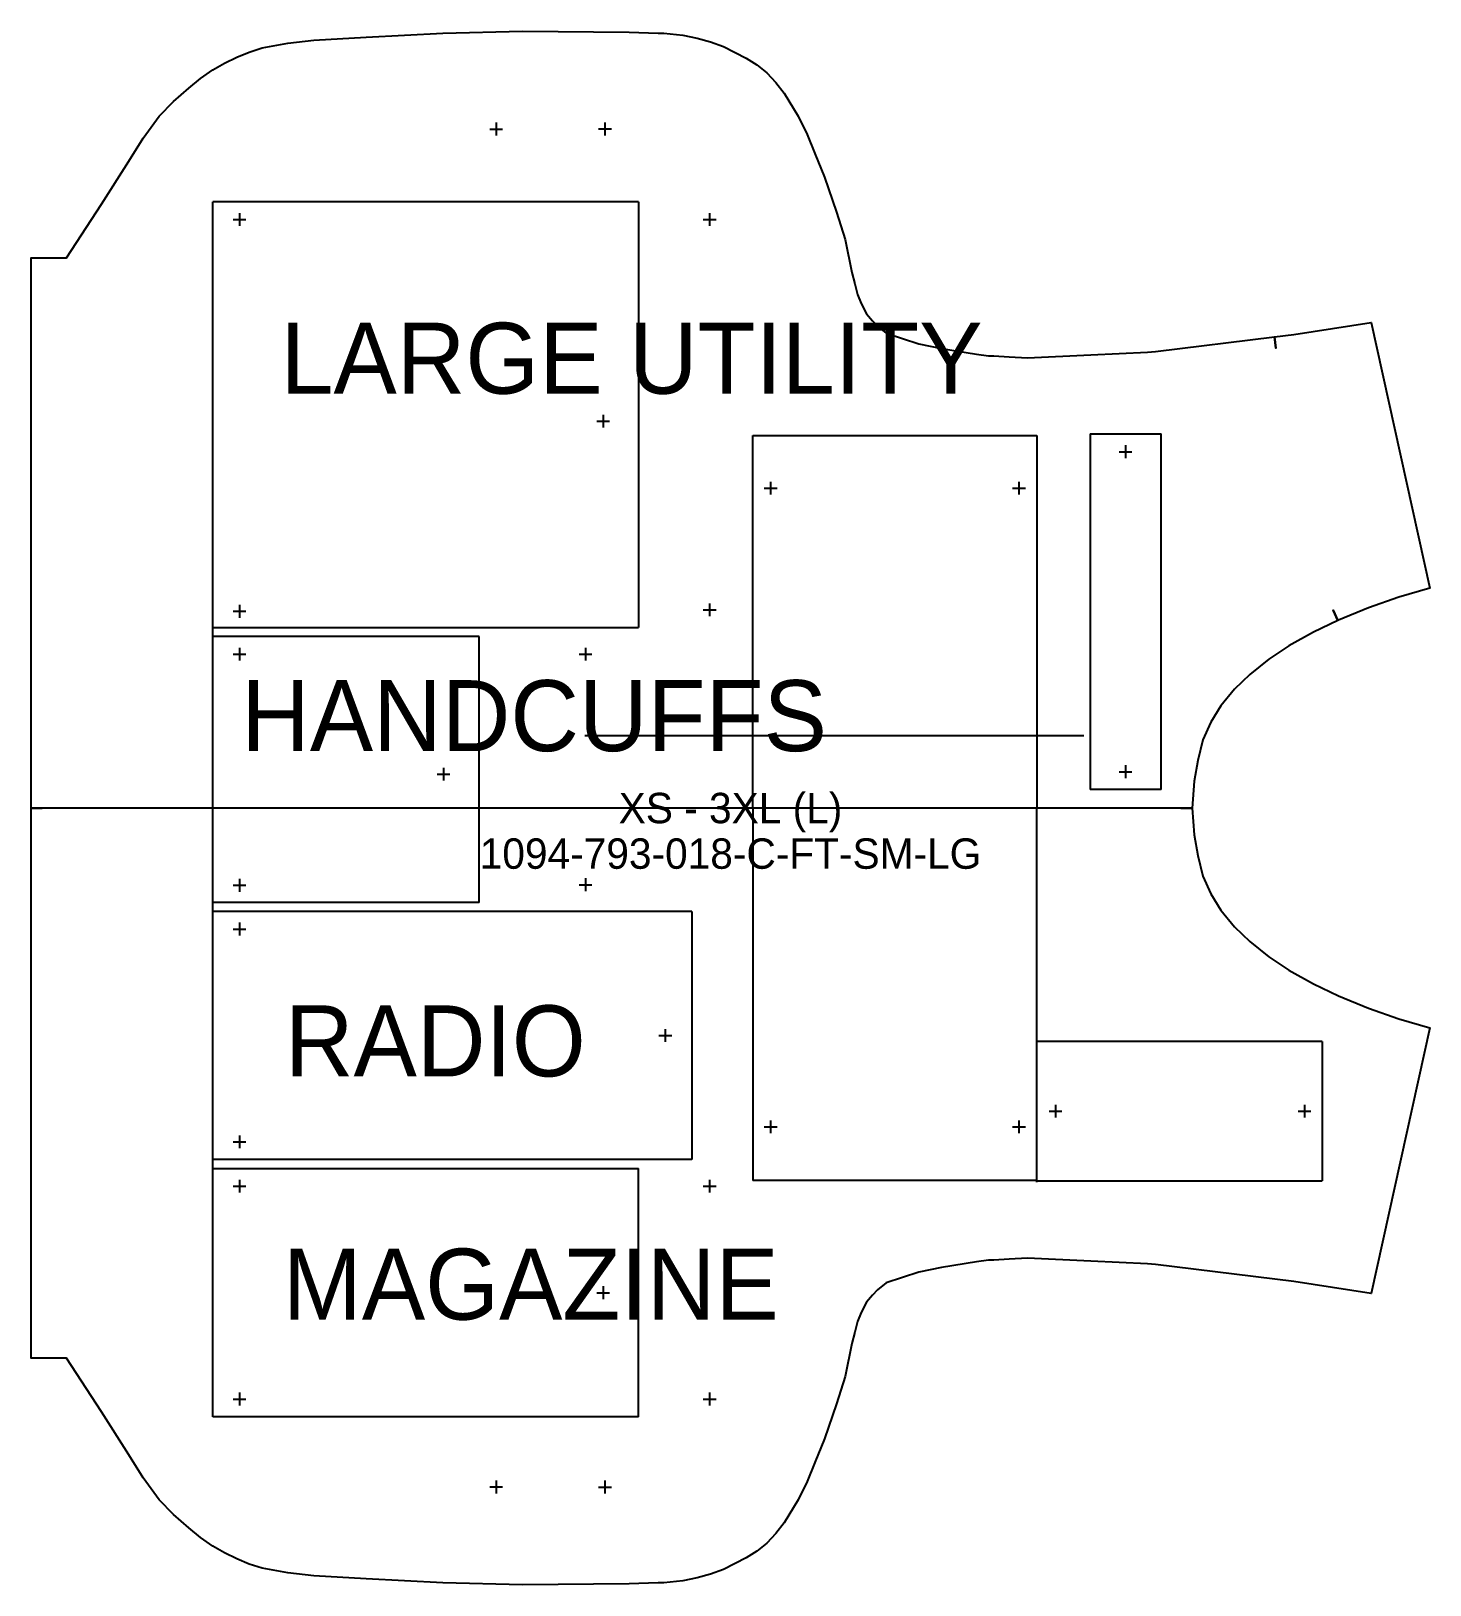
# Model space of a CAD drawing. Header units: inches. Extents: x 0 to 19.7, y 0 to 21.9.
import ezdxf
from ezdxf.enums import TextEntityAlignment as Align

# ---------------------------------------------------------------- set-up
doc = ezdxf.new("R2010")
doc.units = ezdxf.units.IN

msp = doc.modelspace()

# ---------------------------------------------------------------- linework, layer by layer
at = {"layer": 'T001L001'}
for points in [[(0, 10.95), (0.157, 10.95), (0, 10.95), (0, 18.707), (0.499, 18.707), (0.994, 19.46), (1.376, 20.068), (1.58, 20.393), (1.803, 20.704), (2.006, 20.908), (2.224, 21.096), (2.387, 21.233), (2.559, 21.356), (2.725, 21.451), (2.897, 21.534), (3.073, 21.606), (3.254, 21.664), (3.616, 21.73), (3.982, 21.771), (4.721, 21.813), (5.803, 21.87), (6.923, 21.901), (8.426, 21.884), (8.836, 21.87), (8.916, 21.871), (9.185, 21.844), (9.386, 21.801), (9.573, 21.75), (9.755, 21.683), (10.076, 21.521), (10.227, 21.423), (10.367, 21.312), (10.495, 21.175), (10.61, 21.025), (10.81, 20.704), (10.935, 20.443), (11.045, 20.174), (11.179, 19.841), (11.35, 19.347), (11.471, 18.961), (11.565, 18.5), (11.605, 18.339), (11.646, 18.189), (11.695, 18.059), (11.772, 17.917), (11.854, 17.816), (11.924, 17.744), (12.048, 17.641), (12.507, 17.492), (12.828, 17.428), (13.32, 17.348), (13.489, 17.322), (13.564, 17.323), (13.781, 17.308), (14.04, 17.297), (14.933, 17.337), (15.733, 17.373), (15.845, 17.387), (17.521, 17.592), (17.54, 17.433), (17.521, 17.592), (17.794, 17.625), (18.881, 17.795), (19.71, 14.049), (19.272, 13.924), (18.844, 13.772), (18.424, 13.6), (18.414, 13.595), (18.345, 13.739), (18.414, 13.595), (18.068, 13.429), (17.724, 13.237), (17.439, 13.047), (17.171, 12.834), (16.956, 12.624), (16.766, 12.392), (16.621, 12.16), (16.509, 11.911), (16.438, 11.622), (16.388, 11.328), (16.358, 10.95), (16.201, 10.95), (16.358, 10.95), (16.388, 10.573), (16.438, 10.279), (16.509, 9.99), (16.621, 9.741), (16.766, 9.509), (16.956, 9.277), (17.171, 9.067), (17.439, 8.854), (17.724, 8.664), (18.068, 8.471), (18.424, 8.301), (18.844, 8.129), (19.272, 7.977), (19.71, 7.852), (18.881, 4.106), (17.794, 4.275), (15.845, 4.514), (15.733, 4.528), (14.933, 4.564), (14.04, 4.604), (13.781, 4.593), (13.564, 4.577), (13.489, 4.578), (13.32, 4.553), (12.828, 4.472), (12.507, 4.408), (12.048, 4.26), (11.924, 4.157), (11.854, 4.085), (11.772, 3.984), (11.695, 3.842), (11.646, 3.711), (11.605, 3.562), (11.565, 3.401), (11.471, 2.94), (11.35, 2.554), (11.179, 2.06), (11.045, 1.727), (10.935, 1.458), (10.81, 1.197), (10.61, 0.876), (10.495, 0.726), (10.367, 0.589), (10.227, 0.478), (10.076, 0.38), (9.755, 0.218), (9.573, 0.151), (9.386, 0.1), (9.185, 0.057), (8.916, 0.03), (8.836, 0.03), (8.426, 0.016), (6.923, 0), (5.803, 0.031), (4.721, 0.088), (3.982, 0.13), (3.616, 0.171), (3.254, 0.237), (3.073, 0.294), (2.897, 0.367), (2.725, 0.45), (2.559, 0.544), (2.387, 0.668), (2.224, 0.805), (2.006, 0.993), (1.803, 1.197), (1.58, 1.508), (1.376, 1.833), (0.994, 2.441), (0.499, 3.194), (0, 3.194), (0, 10.95)], [(0, 10.95), (0.157, 10.95), (0, 10.95), (0, 18.707), (0.499, 18.707), (0.994, 19.46), (1.376, 20.068), (1.58, 20.393), (1.803, 20.704), (2.006, 20.908), (2.224, 21.096), (2.387, 21.233), (2.559, 21.356), (2.725, 21.451), (2.897, 21.534), (3.073, 21.606), (3.254, 21.664), (3.616, 21.73), (3.982, 21.771), (4.721, 21.813), (5.803, 21.87), (6.923, 21.901), (8.426, 21.884), (8.836, 21.87), (8.916, 21.871), (9.185, 21.844), (9.386, 21.801), (9.573, 21.75), (9.755, 21.683), (10.076, 21.521), (10.227, 21.423), (10.367, 21.312), (10.495, 21.175), (10.61, 21.025), (10.81, 20.704), (10.935, 20.443), (11.045, 20.174), (11.179, 19.841), (11.35, 19.347), (11.471, 18.961), (11.565, 18.5), (11.605, 18.339), (11.646, 18.189), (11.695, 18.059), (11.772, 17.917), (11.854, 17.816), (11.924, 17.744), (12.048, 17.641), (12.507, 17.492), (12.828, 17.428), (13.32, 17.348), (13.489, 17.322), (13.564, 17.323), (13.781, 17.308), (14.04, 17.297), (14.933, 17.337), (15.733, 17.373), (15.845, 17.387), (17.521, 17.592), (17.54, 17.433), (17.521, 17.592), (17.794, 17.625), (18.881, 17.795), (19.71, 14.049), (19.272, 13.924), (18.844, 13.772), (18.424, 13.6), (18.414, 13.595), (18.345, 13.739), (18.414, 13.595), (18.068, 13.429), (17.724, 13.237), (17.439, 13.047), (17.171, 12.834), (16.956, 12.624), (16.766, 12.392), (16.621, 12.16), (16.509, 11.911), (16.438, 11.622), (16.388, 11.328), (16.358, 10.95), (16.201, 10.95), (16.358, 10.95), (16.388, 10.573), (16.438, 10.279), (16.509, 9.99), (16.621, 9.741), (16.766, 9.509), (16.956, 9.277), (17.171, 9.067), (17.439, 8.854), (17.724, 8.664), (18.068, 8.471), (18.424, 8.301), (18.844, 8.129), (19.272, 7.977), (19.71, 7.852), (18.881, 4.106), (17.794, 4.275), (15.845, 4.514), (15.733, 4.528), (14.933, 4.564), (14.04, 4.604), (13.781, 4.593), (13.564, 4.577), (13.489, 4.578), (13.32, 4.553), (12.828, 4.472), (12.507, 4.408), (12.048, 4.26), (11.924, 4.157), (11.854, 4.085), (11.772, 3.984), (11.695, 3.842), (11.646, 3.711), (11.605, 3.562), (11.565, 3.401), (11.471, 2.94), (11.35, 2.554), (11.179, 2.06), (11.045, 1.727), (10.935, 1.458), (10.81, 1.197), (10.61, 0.876), (10.495, 0.726), (10.367, 0.589), (10.227, 0.478), (10.076, 0.38), (9.755, 0.218), (9.573, 0.151), (9.386, 0.1), (9.185, 0.057), (8.916, 0.03), (8.836, 0.03), (8.426, 0.016), (6.923, 0), (5.803, 0.031), (4.721, 0.088), (3.982, 0.13), (3.616, 0.171), (3.254, 0.237), (3.073, 0.294), (2.897, 0.367), (2.725, 0.45), (2.559, 0.544), (2.387, 0.668), (2.224, 0.805), (2.006, 0.993), (1.803, 1.197), (1.58, 1.508), (1.376, 1.833), (0.994, 2.441), (0.499, 3.194), (0, 3.194), (0, 10.95)], [(0, 10.95), (0.157, 10.95), (0, 10.95), (0, 18.707), (0.499, 18.707), (0.994, 19.46), (1.376, 20.068), (1.58, 20.393), (1.803, 20.704), (2.006, 20.908), (2.224, 21.096), (2.387, 21.233), (2.559, 21.356), (2.725, 21.451), (2.897, 21.534), (3.073, 21.606), (3.254, 21.664), (3.616, 21.73), (3.982, 21.771), (4.721, 21.813), (5.803, 21.87), (6.923, 21.901), (8.426, 21.884), (8.836, 21.87), (8.916, 21.871), (9.185, 21.844), (9.386, 21.801), (9.573, 21.75), (9.755, 21.683), (10.076, 21.521), (10.227, 21.423), (10.367, 21.312), (10.495, 21.175), (10.61, 21.025), (10.81, 20.704), (10.935, 20.443), (11.045, 20.174), (11.179, 19.841), (11.35, 19.347), (11.471, 18.961), (11.565, 18.5), (11.605, 18.339), (11.646, 18.189), (11.695, 18.059), (11.772, 17.917), (11.854, 17.816), (11.924, 17.744), (12.048, 17.641), (12.507, 17.492), (12.828, 17.428), (13.32, 17.348), (13.489, 17.322), (13.564, 17.323), (13.781, 17.308), (14.04, 17.297), (14.933, 17.337), (15.733, 17.373), (15.845, 17.387), (17.521, 17.592), (17.54, 17.433), (17.521, 17.592), (17.794, 17.625), (18.881, 17.795), (19.71, 14.049), (19.272, 13.924), (18.844, 13.772), (18.424, 13.6), (18.414, 13.595), (18.345, 13.739), (18.414, 13.595), (18.068, 13.429), (17.724, 13.237), (17.439, 13.047), (17.171, 12.834), (16.956, 12.624), (16.766, 12.392), (16.621, 12.16), (16.509, 11.911), (16.438, 11.622), (16.388, 11.328), (16.358, 10.95), (16.201, 10.95), (16.358, 10.95), (16.388, 10.573), (16.438, 10.279), (16.509, 9.99), (16.621, 9.741), (16.766, 9.509), (16.956, 9.277), (17.171, 9.067), (17.439, 8.854), (17.724, 8.664), (18.068, 8.471), (18.424, 8.301), (18.844, 8.129), (19.272, 7.977), (19.71, 7.852), (18.881, 4.106), (17.794, 4.275), (15.845, 4.514), (15.733, 4.528), (14.933, 4.564), (14.04, 4.604), (13.781, 4.593), (13.564, 4.577), (13.489, 4.578), (13.32, 4.553), (12.828, 4.472), (12.507, 4.408), (12.048, 4.26), (11.924, 4.157), (11.854, 4.085), (11.772, 3.984), (11.695, 3.842), (11.646, 3.711), (11.605, 3.562), (11.565, 3.401), (11.471, 2.94), (11.35, 2.554), (11.179, 2.06), (11.045, 1.727), (10.935, 1.458), (10.81, 1.197), (10.61, 0.876), (10.495, 0.726), (10.367, 0.589), (10.227, 0.478), (10.076, 0.38), (9.755, 0.218), (9.573, 0.151), (9.386, 0.1), (9.185, 0.057), (8.916, 0.03), (8.836, 0.03), (8.426, 0.016), (6.923, 0), (5.803, 0.031), (4.721, 0.088), (3.982, 0.13), (3.616, 0.171), (3.254, 0.237), (3.073, 0.294), (2.897, 0.367), (2.725, 0.45), (2.559, 0.544), (2.387, 0.668), (2.224, 0.805), (2.006, 0.993), (1.803, 1.197), (1.58, 1.508), (1.376, 1.833), (0.994, 2.441), (0.499, 3.194), (0, 3.194), (0, 10.95)], [(0, 10.95), (0.157, 10.95), (0, 10.95), (0, 18.707), (0.499, 18.707), (0.994, 19.46), (1.376, 20.068), (1.58, 20.393), (1.803, 20.704), (2.006, 20.908), (2.224, 21.096), (2.387, 21.233), (2.559, 21.356), (2.725, 21.451), (2.897, 21.534), (3.073, 21.606), (3.254, 21.664), (3.616, 21.73), (3.982, 21.771), (4.721, 21.813), (5.803, 21.87), (6.923, 21.901), (8.426, 21.884), (8.836, 21.87), (8.916, 21.871), (9.185, 21.844), (9.386, 21.801), (9.573, 21.75), (9.755, 21.683), (10.076, 21.521), (10.227, 21.423), (10.367, 21.312), (10.495, 21.175), (10.61, 21.025), (10.81, 20.704), (10.935, 20.443), (11.045, 20.174), (11.179, 19.841), (11.35, 19.347), (11.471, 18.961), (11.565, 18.5), (11.605, 18.339), (11.646, 18.189), (11.695, 18.059), (11.772, 17.917), (11.854, 17.816), (11.924, 17.744), (12.048, 17.641), (12.507, 17.492), (12.828, 17.428), (13.32, 17.348), (13.489, 17.322), (13.564, 17.323), (13.781, 17.308), (14.04, 17.297), (14.933, 17.337), (15.733, 17.373), (15.845, 17.387), (17.521, 17.592), (17.54, 17.433), (17.521, 17.592), (17.794, 17.625), (18.881, 17.795), (19.71, 14.049), (19.272, 13.924), (18.844, 13.772), (18.424, 13.6), (18.414, 13.595), (18.345, 13.739), (18.414, 13.595), (18.068, 13.429), (17.724, 13.237), (17.439, 13.047), (17.171, 12.834), (16.956, 12.624), (16.766, 12.392), (16.621, 12.16), (16.509, 11.911), (16.438, 11.622), (16.388, 11.328), (16.358, 10.95), (16.201, 10.95), (16.358, 10.95), (16.388, 10.573), (16.438, 10.279), (16.509, 9.99), (16.621, 9.741), (16.766, 9.509), (16.956, 9.277), (17.171, 9.067), (17.439, 8.854), (17.724, 8.664), (18.068, 8.471), (18.424, 8.301), (18.844, 8.129), (19.272, 7.977), (19.71, 7.852), (18.881, 4.106), (17.794, 4.275), (15.845, 4.514), (15.733, 4.528), (14.933, 4.564), (14.04, 4.604), (13.781, 4.593), (13.564, 4.577), (13.489, 4.578), (13.32, 4.553), (12.828, 4.472), (12.507, 4.408), (12.048, 4.26), (11.924, 4.157), (11.854, 4.085), (11.772, 3.984), (11.695, 3.842), (11.646, 3.711), (11.605, 3.562), (11.565, 3.401), (11.471, 2.94), (11.35, 2.554), (11.179, 2.06), (11.045, 1.727), (10.935, 1.458), (10.81, 1.197), (10.61, 0.876), (10.495, 0.726), (10.367, 0.589), (10.227, 0.478), (10.076, 0.38), (9.755, 0.218), (9.573, 0.151), (9.386, 0.1), (9.185, 0.057), (8.916, 0.03), (8.836, 0.03), (8.426, 0.016), (6.923, 0), (5.803, 0.031), (4.721, 0.088), (3.982, 0.13), (3.616, 0.171), (3.254, 0.237), (3.073, 0.294), (2.897, 0.367), (2.725, 0.45), (2.559, 0.544), (2.387, 0.668), (2.224, 0.805), (2.006, 0.993), (1.803, 1.197), (1.58, 1.508), (1.376, 1.833), (0.994, 2.441), (0.499, 3.194), (0, 3.194), (0, 10.95)], [(0, 10.95), (0.157, 10.95), (0, 10.95), (0, 18.707), (0.499, 18.707), (0.994, 19.46), (1.376, 20.068), (1.58, 20.393), (1.803, 20.704), (2.006, 20.908), (2.224, 21.096), (2.387, 21.233), (2.559, 21.356), (2.725, 21.451), (2.897, 21.534), (3.073, 21.606), (3.254, 21.664), (3.616, 21.73), (3.982, 21.771), (4.721, 21.813), (5.803, 21.87), (6.923, 21.901), (8.426, 21.884), (8.836, 21.87), (8.916, 21.871), (9.185, 21.844), (9.386, 21.801), (9.573, 21.75), (9.755, 21.683), (10.076, 21.521), (10.227, 21.423), (10.367, 21.312), (10.495, 21.175), (10.61, 21.025), (10.81, 20.704), (10.935, 20.443), (11.045, 20.174), (11.179, 19.841), (11.35, 19.347), (11.471, 18.961), (11.565, 18.5), (11.605, 18.339), (11.646, 18.189), (11.695, 18.059), (11.772, 17.917), (11.854, 17.816), (11.924, 17.744), (12.048, 17.641), (12.507, 17.492), (12.828, 17.428), (13.32, 17.348), (13.489, 17.322), (13.564, 17.323), (13.781, 17.308), (14.04, 17.297), (14.933, 17.337), (15.733, 17.373), (15.845, 17.387), (17.521, 17.592), (17.54, 17.433), (17.521, 17.592), (17.794, 17.625), (18.881, 17.795), (19.71, 14.049), (19.272, 13.924), (18.844, 13.772), (18.424, 13.6), (18.414, 13.595), (18.345, 13.739), (18.414, 13.595), (18.068, 13.429), (17.724, 13.237), (17.439, 13.047), (17.171, 12.834), (16.956, 12.624), (16.766, 12.392), (16.621, 12.16), (16.509, 11.911), (16.438, 11.622), (16.388, 11.328), (16.358, 10.95), (16.201, 10.95), (16.358, 10.95), (16.388, 10.573), (16.438, 10.279), (16.509, 9.99), (16.621, 9.741), (16.766, 9.509), (16.956, 9.277), (17.171, 9.067), (17.439, 8.854), (17.724, 8.664), (18.068, 8.471), (18.424, 8.301), (18.844, 8.129), (19.272, 7.977), (19.71, 7.852), (18.881, 4.106), (17.794, 4.275), (15.845, 4.514), (15.733, 4.528), (14.933, 4.564), (14.04, 4.604), (13.781, 4.593), (13.564, 4.577), (13.489, 4.578), (13.32, 4.553), (12.828, 4.472), (12.507, 4.408), (12.048, 4.26), (11.924, 4.157), (11.854, 4.085), (11.772, 3.984), (11.695, 3.842), (11.646, 3.711), (11.605, 3.562), (11.565, 3.401), (11.471, 2.94), (11.35, 2.554), (11.179, 2.06), (11.045, 1.727), (10.935, 1.458), (10.81, 1.197), (10.61, 0.876), (10.495, 0.726), (10.367, 0.589), (10.227, 0.478), (10.076, 0.38), (9.755, 0.218), (9.573, 0.151), (9.386, 0.1), (9.185, 0.057), (8.916, 0.03), (8.836, 0.03), (8.426, 0.016), (6.923, 0), (5.803, 0.031), (4.721, 0.088), (3.982, 0.13), (3.616, 0.171), (3.254, 0.237), (3.073, 0.294), (2.897, 0.367), (2.725, 0.45), (2.559, 0.544), (2.387, 0.668), (2.224, 0.805), (2.006, 0.993), (1.803, 1.197), (1.58, 1.508), (1.376, 1.833), (0.994, 2.441), (0.499, 3.194), (0, 3.194), (0, 10.95)], [(0, 10.95), (0.157, 10.95), (0, 10.95), (0, 18.707), (0.499, 18.707), (0.994, 19.46), (1.376, 20.068), (1.58, 20.393), (1.803, 20.704), (2.006, 20.908), (2.224, 21.096), (2.387, 21.233), (2.559, 21.356), (2.725, 21.451), (2.897, 21.534), (3.073, 21.606), (3.254, 21.664), (3.616, 21.73), (3.982, 21.771), (4.721, 21.813), (5.803, 21.87), (6.923, 21.901), (8.426, 21.884), (8.836, 21.87), (8.916, 21.871), (9.185, 21.844), (9.386, 21.801), (9.573, 21.75), (9.755, 21.683), (10.076, 21.521), (10.227, 21.423), (10.367, 21.312), (10.495, 21.175), (10.61, 21.025), (10.81, 20.704), (10.935, 20.443), (11.045, 20.174), (11.179, 19.841), (11.35, 19.347), (11.471, 18.961), (11.565, 18.5), (11.605, 18.339), (11.646, 18.189), (11.695, 18.059), (11.772, 17.917), (11.854, 17.816), (11.924, 17.744), (12.048, 17.641), (12.507, 17.492), (12.828, 17.428), (13.32, 17.348), (13.489, 17.322), (13.564, 17.323), (13.781, 17.308), (14.04, 17.297), (14.933, 17.337), (15.733, 17.373), (15.845, 17.387), (17.521, 17.592), (17.54, 17.433), (17.521, 17.592), (17.794, 17.625), (18.881, 17.795), (19.71, 14.049), (19.272, 13.924), (18.844, 13.772), (18.424, 13.6), (18.414, 13.595), (18.345, 13.739), (18.414, 13.595), (18.068, 13.429), (17.724, 13.237), (17.439, 13.047), (17.171, 12.834), (16.956, 12.624), (16.766, 12.392), (16.621, 12.16), (16.509, 11.911), (16.438, 11.622), (16.388, 11.328), (16.358, 10.95), (16.201, 10.95), (16.358, 10.95), (16.388, 10.573), (16.438, 10.279), (16.509, 9.99), (16.621, 9.741), (16.766, 9.509), (16.956, 9.277), (17.171, 9.067), (17.439, 8.854), (17.724, 8.664), (18.068, 8.471), (18.424, 8.301), (18.844, 8.129), (19.272, 7.977), (19.71, 7.852), (18.881, 4.106), (17.794, 4.275), (15.845, 4.514), (15.733, 4.528), (14.933, 4.564), (14.04, 4.604), (13.781, 4.593), (13.564, 4.577), (13.489, 4.578), (13.32, 4.553), (12.828, 4.472), (12.507, 4.408), (12.048, 4.26), (11.924, 4.157), (11.854, 4.085), (11.772, 3.984), (11.695, 3.842), (11.646, 3.711), (11.605, 3.562), (11.565, 3.401), (11.471, 2.94), (11.35, 2.554), (11.179, 2.06), (11.045, 1.727), (10.935, 1.458), (10.81, 1.197), (10.61, 0.876), (10.495, 0.726), (10.367, 0.589), (10.227, 0.478), (10.076, 0.38), (9.755, 0.218), (9.573, 0.151), (9.386, 0.1), (9.185, 0.057), (8.916, 0.03), (8.836, 0.03), (8.426, 0.016), (6.923, 0), (5.803, 0.031), (4.721, 0.088), (3.982, 0.13), (3.616, 0.171), (3.254, 0.237), (3.073, 0.294), (2.897, 0.367), (2.725, 0.45), (2.559, 0.544), (2.387, 0.668), (2.224, 0.805), (2.006, 0.993), (1.803, 1.197), (1.58, 1.508), (1.376, 1.833), (0.994, 2.441), (0.499, 3.194), (0, 3.194), (0, 10.95)], [(0, 10.95), (0.157, 10.95), (0, 10.95), (0, 18.707), (0.499, 18.707), (0.994, 19.46), (1.376, 20.068), (1.58, 20.393), (1.803, 20.704), (2.006, 20.908), (2.224, 21.096), (2.387, 21.233), (2.559, 21.356), (2.725, 21.451), (2.897, 21.534), (3.073, 21.606), (3.254, 21.664), (3.616, 21.73), (3.982, 21.771), (4.721, 21.813), (5.803, 21.87), (6.923, 21.901), (8.426, 21.884), (8.836, 21.87), (8.916, 21.871), (9.185, 21.844), (9.386, 21.801), (9.573, 21.75), (9.755, 21.683), (10.076, 21.521), (10.227, 21.423), (10.367, 21.312), (10.495, 21.175), (10.61, 21.025), (10.81, 20.704), (10.935, 20.443), (11.045, 20.174), (11.179, 19.841), (11.35, 19.347), (11.471, 18.961), (11.565, 18.5), (11.605, 18.339), (11.646, 18.189), (11.695, 18.059), (11.772, 17.917), (11.854, 17.816), (11.924, 17.744), (12.048, 17.641), (12.507, 17.492), (12.828, 17.428), (13.32, 17.348), (13.489, 17.322), (13.564, 17.323), (13.781, 17.308), (14.04, 17.297), (14.933, 17.337), (15.733, 17.373), (15.845, 17.387), (17.521, 17.592), (17.54, 17.433), (17.521, 17.592), (17.794, 17.625), (18.881, 17.795), (19.71, 14.049), (19.272, 13.924), (18.844, 13.772), (18.424, 13.6), (18.414, 13.595), (18.345, 13.739), (18.414, 13.595), (18.068, 13.429), (17.724, 13.237), (17.439, 13.047), (17.171, 12.834), (16.956, 12.624), (16.766, 12.392), (16.621, 12.16), (16.509, 11.911), (16.438, 11.622), (16.388, 11.328), (16.358, 10.95), (16.201, 10.95), (16.358, 10.95), (16.388, 10.573), (16.438, 10.279), (16.509, 9.99), (16.621, 9.741), (16.766, 9.509), (16.956, 9.277), (17.171, 9.067), (17.439, 8.854), (17.724, 8.664), (18.068, 8.471), (18.424, 8.301), (18.844, 8.129), (19.272, 7.977), (19.71, 7.852), (18.881, 4.106), (17.794, 4.275), (15.845, 4.514), (15.733, 4.528), (14.933, 4.564), (14.04, 4.604), (13.781, 4.593), (13.564, 4.577), (13.489, 4.578), (13.32, 4.553), (12.828, 4.472), (12.507, 4.408), (12.048, 4.26), (11.924, 4.157), (11.854, 4.085), (11.772, 3.984), (11.695, 3.842), (11.646, 3.711), (11.605, 3.562), (11.565, 3.401), (11.471, 2.94), (11.35, 2.554), (11.179, 2.06), (11.045, 1.727), (10.935, 1.458), (10.81, 1.197), (10.61, 0.876), (10.495, 0.726), (10.367, 0.589), (10.227, 0.478), (10.076, 0.38), (9.755, 0.218), (9.573, 0.151), (9.386, 0.1), (9.185, 0.057), (8.916, 0.03), (8.836, 0.03), (8.426, 0.016), (6.923, 0), (5.803, 0.031), (4.721, 0.088), (3.982, 0.13), (3.616, 0.171), (3.254, 0.237), (3.073, 0.294), (2.897, 0.367), (2.725, 0.45), (2.559, 0.544), (2.387, 0.668), (2.224, 0.805), (2.006, 0.993), (1.803, 1.197), (1.58, 1.508), (1.376, 1.833), (0.994, 2.441), (0.499, 3.194), (0, 3.194), (0, 10.95)], [(0, 10.95), (0.157, 10.95), (0, 10.95), (0, 18.707), (0.499, 18.707), (0.994, 19.46), (1.376, 20.068), (1.58, 20.393), (1.803, 20.704), (2.006, 20.908), (2.224, 21.096), (2.387, 21.233), (2.559, 21.356), (2.725, 21.451), (2.897, 21.534), (3.073, 21.606), (3.254, 21.664), (3.616, 21.73), (3.982, 21.771), (4.721, 21.813), (5.803, 21.87), (6.923, 21.901), (8.426, 21.884), (8.836, 21.87), (8.916, 21.871), (9.185, 21.844), (9.386, 21.801), (9.573, 21.75), (9.755, 21.683), (10.076, 21.521), (10.227, 21.423), (10.367, 21.312), (10.495, 21.175), (10.61, 21.025), (10.81, 20.704), (10.935, 20.443), (11.045, 20.174), (11.179, 19.841), (11.35, 19.347), (11.471, 18.961), (11.565, 18.5), (11.605, 18.339), (11.646, 18.189), (11.695, 18.059), (11.772, 17.917), (11.854, 17.816), (11.924, 17.744), (12.048, 17.641), (12.507, 17.492), (12.828, 17.428), (13.32, 17.348), (13.489, 17.322), (13.564, 17.323), (13.781, 17.308), (14.04, 17.297), (14.933, 17.337), (15.733, 17.373), (15.845, 17.387), (17.521, 17.592), (17.54, 17.433), (17.521, 17.592), (17.794, 17.625), (18.881, 17.795), (19.71, 14.049), (19.272, 13.924), (18.844, 13.772), (18.424, 13.6), (18.414, 13.595), (18.345, 13.739), (18.414, 13.595), (18.068, 13.429), (17.724, 13.237), (17.439, 13.047), (17.171, 12.834), (16.956, 12.624), (16.766, 12.392), (16.621, 12.16), (16.509, 11.911), (16.438, 11.622), (16.388, 11.328), (16.358, 10.95), (16.201, 10.95), (16.358, 10.95), (16.388, 10.573), (16.438, 10.279), (16.509, 9.99), (16.621, 9.741), (16.766, 9.509), (16.956, 9.277), (17.171, 9.067), (17.439, 8.854), (17.724, 8.664), (18.068, 8.471), (18.424, 8.301), (18.844, 8.129), (19.272, 7.977), (19.71, 7.852), (18.881, 4.106), (17.794, 4.275), (15.845, 4.514), (15.733, 4.528), (14.933, 4.564), (14.04, 4.604), (13.781, 4.593), (13.564, 4.577), (13.489, 4.578), (13.32, 4.553), (12.828, 4.472), (12.507, 4.408), (12.048, 4.26), (11.924, 4.157), (11.854, 4.085), (11.772, 3.984), (11.695, 3.842), (11.646, 3.711), (11.605, 3.562), (11.565, 3.401), (11.471, 2.94), (11.35, 2.554), (11.179, 2.06), (11.045, 1.727), (10.935, 1.458), (10.81, 1.197), (10.61, 0.876), (10.495, 0.726), (10.367, 0.589), (10.227, 0.478), (10.076, 0.38), (9.755, 0.218), (9.573, 0.151), (9.386, 0.1), (9.185, 0.057), (8.916, 0.03), (8.836, 0.03), (8.426, 0.016), (6.923, 0), (5.803, 0.031), (4.721, 0.088), (3.982, 0.13), (3.616, 0.171), (3.254, 0.237), (3.073, 0.294), (2.897, 0.367), (2.725, 0.45), (2.559, 0.544), (2.387, 0.668), (2.224, 0.805), (2.006, 0.993), (1.803, 1.197), (1.58, 1.508), (1.376, 1.833), (0.994, 2.441), (0.499, 3.194), (0, 3.194), (0, 10.95)], [(0, 10.95), (0.157, 10.95), (0, 10.95), (0, 18.707), (0.499, 18.707), (0.994, 19.46), (1.376, 20.068), (1.58, 20.393), (1.803, 20.704), (2.006, 20.908), (2.224, 21.096), (2.387, 21.233), (2.559, 21.356), (2.725, 21.451), (2.897, 21.534), (3.073, 21.606), (3.254, 21.664), (3.616, 21.73), (3.982, 21.771), (4.721, 21.813), (5.803, 21.87), (6.923, 21.901), (8.426, 21.884), (8.836, 21.87), (8.916, 21.871), (9.185, 21.844), (9.386, 21.801), (9.573, 21.75), (9.755, 21.683), (10.076, 21.521), (10.227, 21.423), (10.367, 21.312), (10.495, 21.175), (10.61, 21.025), (10.81, 20.704), (10.935, 20.443), (11.045, 20.174), (11.179, 19.841), (11.35, 19.347), (11.471, 18.961), (11.565, 18.5), (11.605, 18.339), (11.646, 18.189), (11.695, 18.059), (11.772, 17.917), (11.854, 17.816), (11.924, 17.744), (12.048, 17.641), (12.507, 17.492), (12.828, 17.428), (13.32, 17.348), (13.489, 17.322), (13.564, 17.323), (13.781, 17.308), (14.04, 17.297), (14.933, 17.337), (15.733, 17.373), (15.845, 17.387), (17.521, 17.592), (17.54, 17.433), (17.521, 17.592), (17.794, 17.625), (18.881, 17.795), (19.71, 14.049), (19.272, 13.924), (18.844, 13.772), (18.424, 13.6), (18.414, 13.595), (18.345, 13.739), (18.414, 13.595), (18.068, 13.429), (17.724, 13.237), (17.439, 13.047), (17.171, 12.834), (16.956, 12.624), (16.766, 12.392), (16.621, 12.16), (16.509, 11.911), (16.438, 11.622), (16.388, 11.328), (16.358, 10.95), (16.201, 10.95), (16.358, 10.95), (16.388, 10.573), (16.438, 10.279), (16.509, 9.99), (16.621, 9.741), (16.766, 9.509), (16.956, 9.277), (17.171, 9.067), (17.439, 8.854), (17.724, 8.664), (18.068, 8.471), (18.424, 8.301), (18.844, 8.129), (19.272, 7.977), (19.71, 7.852), (18.881, 4.106), (17.794, 4.275), (15.845, 4.514), (15.733, 4.528), (14.933, 4.564), (14.04, 4.604), (13.781, 4.593), (13.564, 4.577), (13.489, 4.578), (13.32, 4.553), (12.828, 4.472), (12.507, 4.408), (12.048, 4.26), (11.924, 4.157), (11.854, 4.085), (11.772, 3.984), (11.695, 3.842), (11.646, 3.711), (11.605, 3.562), (11.565, 3.401), (11.471, 2.94), (11.35, 2.554), (11.179, 2.06), (11.045, 1.727), (10.935, 1.458), (10.81, 1.197), (10.61, 0.876), (10.495, 0.726), (10.367, 0.589), (10.227, 0.478), (10.076, 0.38), (9.755, 0.218), (9.573, 0.151), (9.386, 0.1), (9.185, 0.057), (8.916, 0.03), (8.836, 0.03), (8.426, 0.016), (6.923, 0), (5.803, 0.031), (4.721, 0.088), (3.982, 0.13), (3.616, 0.171), (3.254, 0.237), (3.073, 0.294), (2.897, 0.367), (2.725, 0.45), (2.559, 0.544), (2.387, 0.668), (2.224, 0.805), (2.006, 0.993), (1.803, 1.197), (1.58, 1.508), (1.376, 1.833), (0.994, 2.441), (0.499, 3.194), (0, 3.194), (0, 10.95)], [(0, 10.95), (0.157, 10.95), (0, 10.95), (0, 18.707), (0.499, 18.707), (0.994, 19.46), (1.376, 20.068), (1.58, 20.393), (1.803, 20.704), (2.006, 20.908), (2.224, 21.096), (2.387, 21.233), (2.559, 21.356), (2.725, 21.451), (2.897, 21.534), (3.073, 21.606), (3.254, 21.664), (3.616, 21.73), (3.982, 21.771), (4.721, 21.813), (5.803, 21.87), (6.923, 21.901), (8.426, 21.884), (8.836, 21.87), (8.916, 21.871), (9.185, 21.844), (9.386, 21.801), (9.573, 21.75), (9.755, 21.683), (10.076, 21.521), (10.227, 21.423), (10.367, 21.312), (10.495, 21.175), (10.61, 21.025), (10.81, 20.704), (10.935, 20.443), (11.045, 20.174), (11.179, 19.841), (11.35, 19.347), (11.471, 18.961), (11.565, 18.5), (11.605, 18.339), (11.646, 18.189), (11.695, 18.059), (11.772, 17.917), (11.854, 17.816), (11.924, 17.744), (12.048, 17.641), (12.507, 17.492), (12.828, 17.428), (13.32, 17.348), (13.489, 17.322), (13.564, 17.323), (13.781, 17.308), (14.04, 17.297), (14.933, 17.337), (15.733, 17.373), (15.845, 17.387), (17.521, 17.592), (17.54, 17.433), (17.521, 17.592), (17.794, 17.625), (18.881, 17.795), (19.71, 14.049), (19.272, 13.924), (18.844, 13.772), (18.424, 13.6), (18.414, 13.595), (18.345, 13.739), (18.414, 13.595), (18.068, 13.429), (17.724, 13.237), (17.439, 13.047), (17.171, 12.834), (16.956, 12.624), (16.766, 12.392), (16.621, 12.16), (16.509, 11.911), (16.438, 11.622), (16.388, 11.328), (16.358, 10.95), (16.201, 10.95), (16.358, 10.95), (16.388, 10.573), (16.438, 10.279), (16.509, 9.99), (16.621, 9.741), (16.766, 9.509), (16.956, 9.277), (17.171, 9.067), (17.439, 8.854), (17.724, 8.664), (18.068, 8.471), (18.424, 8.301), (18.844, 8.129), (19.272, 7.977), (19.71, 7.852), (18.881, 4.106), (17.794, 4.275), (15.845, 4.514), (15.733, 4.528), (14.933, 4.564), (14.04, 4.604), (13.781, 4.593), (13.564, 4.577), (13.489, 4.578), (13.32, 4.553), (12.828, 4.472), (12.507, 4.408), (12.048, 4.26), (11.924, 4.157), (11.854, 4.085), (11.772, 3.984), (11.695, 3.842), (11.646, 3.711), (11.605, 3.562), (11.565, 3.401), (11.471, 2.94), (11.35, 2.554), (11.179, 2.06), (11.045, 1.727), (10.935, 1.458), (10.81, 1.197), (10.61, 0.876), (10.495, 0.726), (10.367, 0.589), (10.227, 0.478), (10.076, 0.38), (9.755, 0.218), (9.573, 0.151), (9.386, 0.1), (9.185, 0.057), (8.916, 0.03), (8.836, 0.03), (8.426, 0.016), (6.923, 0), (5.803, 0.031), (4.721, 0.088), (3.982, 0.13), (3.616, 0.171), (3.254, 0.237), (3.073, 0.294), (2.897, 0.367), (2.725, 0.45), (2.559, 0.544), (2.387, 0.668), (2.224, 0.805), (2.006, 0.993), (1.803, 1.197), (1.58, 1.508), (1.376, 1.833), (0.994, 2.441), (0.499, 3.194), (0, 3.194), (0, 10.95)], [(0, 10.95), (0.157, 10.95), (0, 10.95), (0, 18.707), (0.499, 18.707), (0.994, 19.46), (1.376, 20.068), (1.58, 20.393), (1.803, 20.704), (2.006, 20.908), (2.224, 21.096), (2.387, 21.233), (2.559, 21.356), (2.725, 21.451), (2.897, 21.534), (3.073, 21.606), (3.254, 21.664), (3.616, 21.73), (3.982, 21.771), (4.721, 21.813), (5.803, 21.87), (6.923, 21.901), (8.426, 21.884), (8.836, 21.87), (8.916, 21.871), (9.185, 21.844), (9.386, 21.801), (9.573, 21.75), (9.755, 21.683), (10.076, 21.521), (10.227, 21.423), (10.367, 21.312), (10.495, 21.175), (10.61, 21.025), (10.81, 20.704), (10.935, 20.443), (11.045, 20.174), (11.179, 19.841), (11.35, 19.347), (11.471, 18.961), (11.565, 18.5), (11.605, 18.339), (11.646, 18.189), (11.695, 18.059), (11.772, 17.917), (11.854, 17.816), (11.924, 17.744), (12.048, 17.641), (12.507, 17.492), (12.828, 17.428), (13.32, 17.348), (13.489, 17.322), (13.564, 17.323), (13.781, 17.308), (14.04, 17.297), (14.933, 17.337), (15.733, 17.373), (15.845, 17.387), (17.521, 17.592), (17.54, 17.433), (17.521, 17.592), (17.794, 17.625), (18.881, 17.795), (19.71, 14.049), (19.272, 13.924), (18.844, 13.772), (18.424, 13.6), (18.414, 13.595), (18.345, 13.739), (18.414, 13.595), (18.068, 13.429), (17.724, 13.237), (17.439, 13.047), (17.171, 12.834), (16.956, 12.624), (16.766, 12.392), (16.621, 12.16), (16.509, 11.911), (16.438, 11.622), (16.388, 11.328), (16.358, 10.95), (16.201, 10.95), (16.358, 10.95), (16.388, 10.573), (16.438, 10.279), (16.509, 9.99), (16.621, 9.741), (16.766, 9.509), (16.956, 9.277), (17.171, 9.067), (17.439, 8.854), (17.724, 8.664), (18.068, 8.471), (18.424, 8.301), (18.844, 8.129), (19.272, 7.977), (19.71, 7.852), (18.881, 4.106), (17.794, 4.275), (15.845, 4.514), (15.733, 4.528), (14.933, 4.564), (14.04, 4.604), (13.781, 4.593), (13.564, 4.577), (13.489, 4.578), (13.32, 4.553), (12.828, 4.472), (12.507, 4.408), (12.048, 4.26), (11.924, 4.157), (11.854, 4.085), (11.772, 3.984), (11.695, 3.842), (11.646, 3.711), (11.605, 3.562), (11.565, 3.401), (11.471, 2.94), (11.35, 2.554), (11.179, 2.06), (11.045, 1.727), (10.935, 1.458), (10.81, 1.197), (10.61, 0.876), (10.495, 0.726), (10.367, 0.589), (10.227, 0.478), (10.076, 0.38), (9.755, 0.218), (9.573, 0.151), (9.386, 0.1), (9.185, 0.057), (8.916, 0.03), (8.836, 0.03), (8.426, 0.016), (6.923, 0), (5.803, 0.031), (4.721, 0.088), (3.982, 0.13), (3.616, 0.171), (3.254, 0.237), (3.073, 0.294), (2.897, 0.367), (2.725, 0.45), (2.559, 0.544), (2.387, 0.668), (2.224, 0.805), (2.006, 0.993), (1.803, 1.197), (1.58, 1.508), (1.376, 1.833), (0.994, 2.441), (0.499, 3.194), (0, 3.194), (0, 10.95)], [(0, 10.95), (0.157, 10.95), (0, 10.95), (0, 18.707), (0.499, 18.707), (0.994, 19.46), (1.376, 20.068), (1.58, 20.393), (1.803, 20.704), (2.006, 20.908), (2.224, 21.096), (2.387, 21.233), (2.559, 21.356), (2.725, 21.451), (2.897, 21.534), (3.073, 21.606), (3.254, 21.664), (3.616, 21.73), (3.982, 21.771), (4.721, 21.813), (5.803, 21.87), (6.923, 21.901), (8.426, 21.884), (8.836, 21.87), (8.916, 21.871), (9.185, 21.844), (9.386, 21.801), (9.573, 21.75), (9.755, 21.683), (10.076, 21.521), (10.227, 21.423), (10.367, 21.312), (10.495, 21.175), (10.61, 21.025), (10.81, 20.704), (10.935, 20.443), (11.045, 20.174), (11.179, 19.841), (11.35, 19.347), (11.471, 18.961), (11.565, 18.5), (11.605, 18.339), (11.646, 18.189), (11.695, 18.059), (11.772, 17.917), (11.854, 17.816), (11.924, 17.744), (12.048, 17.641), (12.507, 17.492), (12.828, 17.428), (13.32, 17.348), (13.489, 17.322), (13.564, 17.323), (13.781, 17.308), (14.04, 17.297), (14.933, 17.337), (15.733, 17.373), (15.845, 17.387), (17.521, 17.592), (17.54, 17.433), (17.521, 17.592), (17.794, 17.625), (18.881, 17.795), (19.71, 14.049), (19.272, 13.924), (18.844, 13.772), (18.424, 13.6), (18.414, 13.595), (18.345, 13.739), (18.414, 13.595), (18.068, 13.429), (17.724, 13.237), (17.439, 13.047), (17.171, 12.834), (16.956, 12.624), (16.766, 12.392), (16.621, 12.16), (16.509, 11.911), (16.438, 11.622), (16.388, 11.328), (16.358, 10.95), (16.201, 10.95), (16.358, 10.95), (16.388, 10.573), (16.438, 10.279), (16.509, 9.99), (16.621, 9.741), (16.766, 9.509), (16.956, 9.277), (17.171, 9.067), (17.439, 8.854), (17.724, 8.664), (18.068, 8.471), (18.424, 8.301), (18.844, 8.129), (19.272, 7.977), (19.71, 7.852), (18.881, 4.106), (17.794, 4.275), (15.845, 4.514), (15.733, 4.528), (14.933, 4.564), (14.04, 4.604), (13.781, 4.593), (13.564, 4.577), (13.489, 4.578), (13.32, 4.553), (12.828, 4.472), (12.507, 4.408), (12.048, 4.26), (11.924, 4.157), (11.854, 4.085), (11.772, 3.984), (11.695, 3.842), (11.646, 3.711), (11.605, 3.562), (11.565, 3.401), (11.471, 2.94), (11.35, 2.554), (11.179, 2.06), (11.045, 1.727), (10.935, 1.458), (10.81, 1.197), (10.61, 0.876), (10.495, 0.726), (10.367, 0.589), (10.227, 0.478), (10.076, 0.38), (9.755, 0.218), (9.573, 0.151), (9.386, 0.1), (9.185, 0.057), (8.916, 0.03), (8.836, 0.03), (8.426, 0.016), (6.923, 0), (5.803, 0.031), (4.721, 0.088), (3.982, 0.13), (3.616, 0.171), (3.254, 0.237), (3.073, 0.294), (2.897, 0.367), (2.725, 0.45), (2.559, 0.544), (2.387, 0.668), (2.224, 0.805), (2.006, 0.993), (1.803, 1.197), (1.58, 1.508), (1.376, 1.833), (0.994, 2.441), (0.499, 3.194), (0, 3.194), (0, 10.95)], [(0, 10.95), (0.157, 10.95), (0, 10.95), (0, 18.707), (0.499, 18.707), (0.994, 19.46), (1.376, 20.068), (1.58, 20.393), (1.803, 20.704), (2.006, 20.908), (2.224, 21.096), (2.387, 21.233), (2.559, 21.356), (2.725, 21.451), (2.897, 21.534), (3.073, 21.606), (3.254, 21.664), (3.616, 21.73), (3.982, 21.771), (4.721, 21.813), (5.803, 21.87), (6.923, 21.901), (8.426, 21.884), (8.836, 21.87), (8.916, 21.871), (9.185, 21.844), (9.386, 21.801), (9.573, 21.75), (9.755, 21.683), (10.076, 21.521), (10.227, 21.423), (10.367, 21.312), (10.495, 21.175), (10.61, 21.025), (10.81, 20.704), (10.935, 20.443), (11.045, 20.174), (11.179, 19.841), (11.35, 19.347), (11.471, 18.961), (11.565, 18.5), (11.605, 18.339), (11.646, 18.189), (11.695, 18.059), (11.772, 17.917), (11.854, 17.816), (11.924, 17.744), (12.048, 17.641), (12.507, 17.492), (12.828, 17.428), (13.32, 17.348), (13.489, 17.322), (13.564, 17.323), (13.781, 17.308), (14.04, 17.297), (14.933, 17.337), (15.733, 17.373), (15.845, 17.387), (17.521, 17.592), (17.54, 17.433), (17.521, 17.592), (17.794, 17.625), (18.881, 17.795), (19.71, 14.049), (19.272, 13.924), (18.844, 13.772), (18.424, 13.6), (18.414, 13.595), (18.345, 13.739), (18.414, 13.595), (18.068, 13.429), (17.724, 13.237), (17.439, 13.047), (17.171, 12.834), (16.956, 12.624), (16.766, 12.392), (16.621, 12.16), (16.509, 11.911), (16.438, 11.622), (16.388, 11.328), (16.358, 10.95), (16.201, 10.95), (16.358, 10.95), (16.388, 10.573), (16.438, 10.279), (16.509, 9.99), (16.621, 9.741), (16.766, 9.509), (16.956, 9.277), (17.171, 9.067), (17.439, 8.854), (17.724, 8.664), (18.068, 8.471), (18.424, 8.301), (18.844, 8.129), (19.272, 7.977), (19.71, 7.852), (18.881, 4.106), (17.794, 4.275), (15.845, 4.514), (15.733, 4.528), (14.933, 4.564), (14.04, 4.604), (13.781, 4.593), (13.564, 4.577), (13.489, 4.578), (13.32, 4.553), (12.828, 4.472), (12.507, 4.408), (12.048, 4.26), (11.924, 4.157), (11.854, 4.085), (11.772, 3.984), (11.695, 3.842), (11.646, 3.711), (11.605, 3.562), (11.565, 3.401), (11.471, 2.94), (11.35, 2.554), (11.179, 2.06), (11.045, 1.727), (10.935, 1.458), (10.81, 1.197), (10.61, 0.876), (10.495, 0.726), (10.367, 0.589), (10.227, 0.478), (10.076, 0.38), (9.755, 0.218), (9.573, 0.151), (9.386, 0.1), (9.185, 0.057), (8.916, 0.03), (8.836, 0.03), (8.426, 0.016), (6.923, 0), (5.803, 0.031), (4.721, 0.088), (3.982, 0.13), (3.616, 0.171), (3.254, 0.237), (3.073, 0.294), (2.897, 0.367), (2.725, 0.45), (2.559, 0.544), (2.387, 0.668), (2.224, 0.805), (2.006, 0.993), (1.803, 1.197), (1.58, 1.508), (1.376, 1.833), (0.994, 2.441), (0.499, 3.194), (0, 3.194), (0, 10.95)], [(0, 10.95), (0.157, 10.95), (0, 10.95), (0, 18.707), (0.499, 18.707), (0.994, 19.46), (1.376, 20.068), (1.58, 20.393), (1.803, 20.704), (2.006, 20.908), (2.224, 21.096), (2.387, 21.233), (2.559, 21.356), (2.725, 21.451), (2.897, 21.534), (3.073, 21.606), (3.254, 21.664), (3.616, 21.73), (3.982, 21.771), (4.721, 21.813), (5.803, 21.87), (6.923, 21.901), (8.426, 21.884), (8.836, 21.87), (8.916, 21.871), (9.185, 21.844), (9.386, 21.801), (9.573, 21.75), (9.755, 21.683), (10.076, 21.521), (10.227, 21.423), (10.367, 21.312), (10.495, 21.175), (10.61, 21.025), (10.81, 20.704), (10.935, 20.443), (11.045, 20.174), (11.179, 19.841), (11.35, 19.347), (11.471, 18.961), (11.565, 18.5), (11.605, 18.339), (11.646, 18.189), (11.695, 18.059), (11.772, 17.917), (11.854, 17.816), (11.924, 17.744), (12.048, 17.641), (12.507, 17.492), (12.828, 17.428), (13.32, 17.348), (13.489, 17.322), (13.564, 17.323), (13.781, 17.308), (14.04, 17.297), (14.933, 17.337), (15.733, 17.373), (15.845, 17.387), (17.521, 17.592), (17.54, 17.433), (17.521, 17.592), (17.794, 17.625), (18.881, 17.795), (19.71, 14.049), (19.272, 13.924), (18.844, 13.772), (18.424, 13.6), (18.414, 13.595), (18.345, 13.739), (18.414, 13.595), (18.068, 13.429), (17.724, 13.237), (17.439, 13.047), (17.171, 12.834), (16.956, 12.624), (16.766, 12.392), (16.621, 12.16), (16.509, 11.911), (16.438, 11.622), (16.388, 11.328), (16.358, 10.95), (16.201, 10.95), (16.358, 10.95), (16.388, 10.573), (16.438, 10.279), (16.509, 9.99), (16.621, 9.741), (16.766, 9.509), (16.956, 9.277), (17.171, 9.067), (17.439, 8.854), (17.724, 8.664), (18.068, 8.471), (18.424, 8.301), (18.844, 8.129), (19.272, 7.977), (19.71, 7.852), (18.881, 4.106), (17.794, 4.275), (15.845, 4.514), (15.733, 4.528), (14.933, 4.564), (14.04, 4.604), (13.781, 4.593), (13.564, 4.577), (13.489, 4.578), (13.32, 4.553), (12.828, 4.472), (12.507, 4.408), (12.048, 4.26), (11.924, 4.157), (11.854, 4.085), (11.772, 3.984), (11.695, 3.842), (11.646, 3.711), (11.605, 3.562), (11.565, 3.401), (11.471, 2.94), (11.35, 2.554), (11.179, 2.06), (11.045, 1.727), (10.935, 1.458), (10.81, 1.197), (10.61, 0.876), (10.495, 0.726), (10.367, 0.589), (10.227, 0.478), (10.076, 0.38), (9.755, 0.218), (9.573, 0.151), (9.386, 0.1), (9.185, 0.057), (8.916, 0.03), (8.836, 0.03), (8.426, 0.016), (6.923, 0), (5.803, 0.031), (4.721, 0.088), (3.982, 0.13), (3.616, 0.171), (3.254, 0.237), (3.073, 0.294), (2.897, 0.367), (2.725, 0.45), (2.559, 0.544), (2.387, 0.668), (2.224, 0.805), (2.006, 0.993), (1.803, 1.197), (1.58, 1.508), (1.376, 1.833), (0.994, 2.441), (0.499, 3.194), (0, 3.194), (0, 10.95)], [(0, 10.95), (0.157, 10.95), (0, 10.95), (0, 18.707), (0.499, 18.707), (0.994, 19.46), (1.376, 20.068), (1.58, 20.393), (1.803, 20.704), (2.006, 20.908), (2.224, 21.096), (2.387, 21.233), (2.559, 21.356), (2.725, 21.451), (2.897, 21.534), (3.073, 21.606), (3.254, 21.664), (3.616, 21.73), (3.982, 21.771), (4.721, 21.813), (5.803, 21.87), (6.923, 21.901), (8.426, 21.884), (8.836, 21.87), (8.916, 21.871), (9.185, 21.844), (9.386, 21.801), (9.573, 21.75), (9.755, 21.683), (10.076, 21.521), (10.227, 21.423), (10.367, 21.312), (10.495, 21.175), (10.61, 21.025), (10.81, 20.704), (10.935, 20.443), (11.045, 20.174), (11.179, 19.841), (11.35, 19.347), (11.471, 18.961), (11.565, 18.5), (11.605, 18.339), (11.646, 18.189), (11.695, 18.059), (11.772, 17.917), (11.854, 17.816), (11.924, 17.744), (12.048, 17.641), (12.507, 17.492), (12.828, 17.428), (13.32, 17.348), (13.489, 17.322), (13.564, 17.323), (13.781, 17.308), (14.04, 17.297), (14.933, 17.337), (15.733, 17.373), (15.845, 17.387), (17.521, 17.592), (17.54, 17.433), (17.521, 17.592), (17.794, 17.625), (18.881, 17.795), (19.71, 14.049), (19.272, 13.924), (18.844, 13.772), (18.424, 13.6), (18.414, 13.595), (18.345, 13.739), (18.414, 13.595), (18.068, 13.429), (17.724, 13.237), (17.439, 13.047), (17.171, 12.834), (16.956, 12.624), (16.766, 12.392), (16.621, 12.16), (16.509, 11.911), (16.438, 11.622), (16.388, 11.328), (16.358, 10.95), (16.201, 10.95), (16.358, 10.95), (16.388, 10.573), (16.438, 10.279), (16.509, 9.99), (16.621, 9.741), (16.766, 9.509), (16.956, 9.277), (17.171, 9.067), (17.439, 8.854), (17.724, 8.664), (18.068, 8.471), (18.424, 8.301), (18.844, 8.129), (19.272, 7.977), (19.71, 7.852), (18.881, 4.106), (17.794, 4.275), (15.845, 4.514), (15.733, 4.528), (14.933, 4.564), (14.04, 4.604), (13.781, 4.593), (13.564, 4.577), (13.489, 4.578), (13.32, 4.553), (12.828, 4.472), (12.507, 4.408), (12.048, 4.26), (11.924, 4.157), (11.854, 4.085), (11.772, 3.984), (11.695, 3.842), (11.646, 3.711), (11.605, 3.562), (11.565, 3.401), (11.471, 2.94), (11.35, 2.554), (11.179, 2.06), (11.045, 1.727), (10.935, 1.458), (10.81, 1.197), (10.61, 0.876), (10.495, 0.726), (10.367, 0.589), (10.227, 0.478), (10.076, 0.38), (9.755, 0.218), (9.573, 0.151), (9.386, 0.1), (9.185, 0.057), (8.916, 0.03), (8.836, 0.03), (8.426, 0.016), (6.923, 0), (5.803, 0.031), (4.721, 0.088), (3.982, 0.13), (3.616, 0.171), (3.254, 0.237), (3.073, 0.294), (2.897, 0.367), (2.725, 0.45), (2.559, 0.544), (2.387, 0.668), (2.224, 0.805), (2.006, 0.993), (1.803, 1.197), (1.58, 1.508), (1.376, 1.833), (0.994, 2.441), (0.499, 3.194), (0, 3.194), (0, 10.95)], [(6.553, 20.611), (6.553, 20.429)], [(8.086, 20.611), (8.086, 20.43)], [(6.462, 20.52), (6.644, 20.52)], [(7.995, 20.521), (8.177, 20.521)], [(8.561, 19.494), (2.562, 19.494)], [(2.562, 2.369), (2.562, 19.494)], [(8.561, 19.494), (8.561, 13.494)], [(2.937, 19.335), (2.937, 19.154)], [(9.561, 19.335), (9.561, 19.154)], [(2.846, 19.244), (3.027, 19.244)], [(9.471, 19.244), (9.652, 19.244)], [(8.061, 16.493), (8.061, 16.312)], [(7.971, 16.402), (8.152, 16.402)], [(14.921, 16.222), (15.921, 16.222)], [(14.921, 16.222), (14.921, 11.211)], [(15.921, 11.211), (15.921, 16.222)], [(10.17, 16.201), (14.17, 16.201)], [(10.17, 10.95), (10.17, 16.201)], [(14.17, 16.201), (14.17, 10.95)], [(15.421, 16.063), (15.421, 15.881)], [(15.33, 15.972), (15.512, 15.972)], [(10.42, 15.55), (10.42, 15.368)], [(13.92, 15.55), (13.92, 15.368)], [(10.329, 15.459), (10.511, 15.459)], [(13.829, 15.459), (14.011, 15.459)], [(2.937, 13.814), (2.937, 13.632)], [(9.561, 13.835), (9.561, 13.654)], [(2.846, 13.723), (3.027, 13.723)], [(9.471, 13.744), (9.652, 13.744)], [(2.562, 13.494), (8.561, 13.494)], [(6.312, 13.369), (2.562, 13.369)], [(6.312, 9.619), (6.312, 13.369)], [(2.937, 13.21), (2.937, 13.029)], [(7.812, 13.21), (7.812, 13.029)], [(2.846, 13.119), (3.027, 13.119)], [(7.721, 13.119), (7.902, 13.119)], [(7.804, 11.971), (14.832, 11.971)], [(5.721, 11.427), (5.902, 11.427)], [(5.812, 11.518), (5.812, 11.336)], [(15.33, 11.461), (15.512, 11.461)], [(15.421, 11.552), (15.421, 11.37)], [(15.921, 11.211), (14.921, 11.211)], [(16.358, 10.95), (0, 10.95)], [(10.17, 10.95), (10.17, 5.7)], [(14.17, 5.679), (14.17, 10.95)], [(2.846, 9.861), (3.027, 9.861)], [(2.937, 9.952), (2.937, 9.77)], [(7.721, 9.869), (7.902, 9.869)], [(7.812, 9.96), (7.812, 9.778)], [(6.312, 9.619), (2.562, 9.619)], [(9.311, 9.494), (2.562, 9.494)], [(9.311, 9.494), (9.311, 5.994)], [(2.846, 9.244), (3.027, 9.244)], [(2.937, 9.335), (2.937, 9.153)], [(8.846, 7.744), (9.027, 7.744)], [(8.936, 7.835), (8.936, 7.654)], [(18.193, 7.661), (14.184, 7.661)], [(18.193, 7.661), (18.193, 6.678), (18.193, 5.695)], [(14.343, 6.678), (14.525, 6.678)], [(14.434, 6.769), (14.434, 6.587)], [(17.852, 6.678), (18.034, 6.678)], [(17.943, 6.769), (17.943, 6.587)], [(10.329, 6.458), (10.511, 6.458)], [(10.42, 6.548), (10.42, 6.367)], [(13.829, 6.458), (14.011, 6.458)], [(13.92, 6.548), (13.92, 6.367)], [(2.846, 6.244), (3.027, 6.244)], [(2.937, 6.335), (2.937, 6.154)], [(9.311, 5.994), (2.562, 5.994)], [(2.562, 5.869), (8.561, 5.869)], [(2.937, 5.71), (2.937, 5.529)], [(8.561, 2.369), (8.561, 5.869)], [(9.561, 5.71), (9.561, 5.529)], [(14.17, 5.7), (10.17, 5.7)], [(14.184, 5.695), (18.193, 5.695)], [(2.846, 5.619), (3.027, 5.619)], [(9.471, 5.619), (9.652, 5.619)], [(8.061, 4.21), (8.061, 4.029)], [(7.971, 4.119), (8.152, 4.119)], [(2.937, 2.71), (2.937, 2.529)], [(9.561, 2.71), (9.561, 2.529)], [(2.846, 2.619), (3.027, 2.619)], [(9.471, 2.619), (9.652, 2.619)], [(8.561, 2.369), (2.562, 2.369)], [(6.462, 1.381), (6.644, 1.381)], [(6.553, 1.471), (6.553, 1.29)], [(7.995, 1.38), (8.177, 1.38)], [(8.086, 1.471), (8.086, 1.289)]]:
    msp.add_lwpolyline(points, dxfattribs=at)

# ---------------------------------------------------------------- texts
at = {"layer": 'ABC'}
for s, height, p in [('LARGE UTILITY', 1.00079, (3.516, 17.29)), ('LARGE UTILITY', 1.00079, (3.516, 17.29)), ('LARGE UTILITY', 1.00079, (3.516, 17.29)), ('LARGE UTILITY', 1.00079, (3.516, 17.29)), ('LARGE UTILITY', 1.00079, (3.516, 17.29)), ('LARGE UTILITY', 1.00079, (3.516, 17.29)), ('LARGE UTILITY', 1.00079, (3.516, 17.29)), ('LARGE UTILITY', 1.00079, (3.516, 17.29)), ('LARGE UTILITY', 1.00079, (3.516, 17.29)), ('LARGE UTILITY', 1.00079, (3.516, 17.29)), ('LARGE UTILITY', 1.00079, (3.516, 17.29)), ('LARGE UTILITY', 1.00079, (3.516, 17.29)), ('LARGE UTILITY', 1.00079, (3.516, 17.29)), ('LARGE UTILITY', 1.00079, (3.516, 17.29)), ('LARGE UTILITY', 1.00079, (3.516, 17.29)), ('HANDCUFFS', 1.0008, (2.961, 12.252)), ('HANDCUFFS', 1.0008, (2.961, 12.252)), ('HANDCUFFS', 1.0008, (2.961, 12.252)), ('HANDCUFFS', 1.0008, (2.961, 12.252)), ('HANDCUFFS', 1.0008, (2.961, 12.252)), ('HANDCUFFS', 1.0008, (2.961, 12.252)), ('HANDCUFFS', 1.0008, (2.961, 12.252)), ('HANDCUFFS', 1.0008, (2.961, 12.252)), ('HANDCUFFS', 1.0008, (2.961, 12.252)), ('HANDCUFFS', 1.0008, (2.961, 12.252)), ('HANDCUFFS', 1.0008, (2.961, 12.252)), ('HANDCUFFS', 1.0008, (2.961, 12.252)), ('HANDCUFFS', 1.0008, (2.961, 12.252)), ('HANDCUFFS', 1.0008, (2.961, 12.252)), ('HANDCUFFS', 1.0008, (2.961, 12.252)), ('RADIO', 1.0008, (3.577, 7.668)), ('RADIO', 1.0008, (3.577, 7.668)), ('RADIO', 1.0008, (3.577, 7.668)), ('RADIO', 1.0008, (3.577, 7.668)), ('RADIO', 1.0008, (3.577, 7.668)), ('RADIO', 1.0008, (3.577, 7.668)), ('RADIO', 1.0008, (3.577, 7.668)), ('RADIO', 1.0008, (3.577, 7.668)), ('RADIO', 1.0008, (3.577, 7.668)), ('RADIO', 1.0008, (3.577, 7.668)), ('RADIO', 1.0008, (3.577, 7.668)), ('RADIO', 1.0008, (3.577, 7.668)), ('RADIO', 1.0008, (3.577, 7.668)), ('RADIO', 1.0008, (3.577, 7.668)), ('RADIO', 1.0008, (3.577, 7.668)), ('MAGAZINE', 1.0008, (3.546, 4.239)), ('MAGAZINE', 1.0008, (3.546, 4.239)), ('MAGAZINE', 1.0008, (3.546, 4.239)), ('MAGAZINE', 1.0008, (3.546, 4.239)), ('MAGAZINE', 1.0008, (3.546, 4.239)), ('MAGAZINE', 1.0008, (3.546, 4.239)), ('MAGAZINE', 1.0008, (3.546, 4.239)), ('MAGAZINE', 1.0008, (3.546, 4.239)), ('MAGAZINE', 1.0008, (3.546, 4.239)), ('MAGAZINE', 1.0008, (3.546, 4.239)), ('MAGAZINE', 1.0008, (3.546, 4.239)), ('MAGAZINE', 1.0008, (3.546, 4.239)), ('MAGAZINE', 1.0008, (3.546, 4.239)), ('MAGAZINE', 1.0008, (3.546, 4.239)), ('MAGAZINE', 1.0008, (3.546, 4.239))]:
    msp.add_text(s, height=height, dxfattribs=at).set_placement(p, align=Align.MIDDLE_LEFT)
for s, p in [('XS - 3XL (L)', (9.855, 10.95)), ('1094-793-018-C-FT-SM-LG', (9.855, 10.308))]:
    msp.add_text(s, height=0.42835, dxfattribs=at).set_placement(p, align=Align.MIDDLE_CENTER)

doc.saveas('drawing.dxf')
